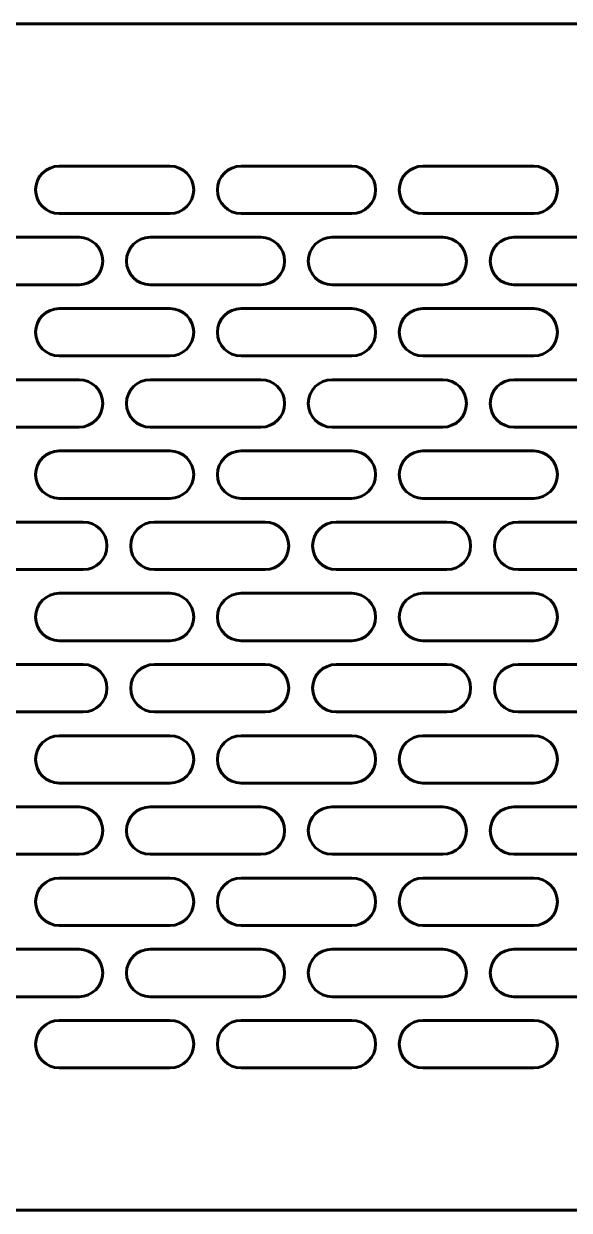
# Model space of a CAD drawing. Header units: millimetres. Extents: x -218 to 987, y 3 to 153.
# Drawn here: x 510.9 to 579.9, y 2.8 to 152.8 of the extents above; entities that cross this region are included whole.
import ezdxf

# ---------------------------------------------------------------- set-up
doc = ezdxf.new("R2010")
doc.units = ezdxf.units.MM
doc.linetypes.add('K5LT_BASIC', pattern=[0])
doc.layers.add('Системный слой', color=7, linetype='Continuous')

# ---------------------------------------------------------------- blocks, each defined once
blk = doc.blocks.new('U0')
at = {"layer": 'Системный слой', "color": 5, "linetype": 'K5LT_BASIC', "lineweight": 60, "true_color": 0x0000ff}
for p, q in [((-218.12, 152.82), (986.88, 152.82)), ((986.88, 2.82), (-218.12, 2.82))]:
    blk.add_line(p, q, dxfattribs=at)
blk = doc.blocks.new('U321')
at = {"layer": 'Системный слой', "color": 5, "linetype": 'K5LT_BASIC', "lineweight": 60, "true_color": 0x0000ff}
for p, q in [((529.38, 134.82), (515.38, 134.82)), ((515.38, 128.82), (529.38, 128.82))]:
    blk.add_line(p, q, dxfattribs=at)
for centre, start, end in [((515.38, 131.82), 90, 270), ((529.38, 131.82), 270, 90)]:
    blk.add_arc(centre, 3, start, end, dxfattribs=at)
blk = doc.blocks.new('U322')
at = {"layer": 'Системный слой', "color": 5, "linetype": 'K5LT_BASIC', "lineweight": 60, "true_color": 0x0000ff}
for p, q in [((552.38, 134.82), (538.38, 134.82)), ((538.38, 128.82), (552.38, 128.82))]:
    blk.add_line(p, q, dxfattribs=at)
for centre, start, end in [((538.38, 131.82), 90, 270), ((552.38, 131.82), 270, 90)]:
    blk.add_arc(centre, 3, start, end, dxfattribs=at)
blk = doc.blocks.new('U323')
at = {"layer": 'Системный слой', "color": 5, "linetype": 'K5LT_BASIC', "lineweight": 60, "true_color": 0x0000ff}
for p, q in [((575.38, 134.82), (561.38, 134.82)), ((561.38, 128.82), (575.38, 128.82))]:
    blk.add_line(p, q, dxfattribs=at)
for centre, start, end in [((561.38, 131.82), 90, 270), ((575.38, 131.82), 270, 90)]:
    blk.add_arc(centre, 3, start, end, dxfattribs=at)
blk = doc.blocks.new('U376')
at = {"layer": 'Системный слой', "color": 5, "linetype": 'K5LT_BASIC', "lineweight": 60, "true_color": 0x0000ff}
for p, q in [((518.41, 89.82), (504.41, 89.82)), ((504.41, 83.82), (518.41, 83.82))]:
    blk.add_line(p, q, dxfattribs=at)
for centre, start, end in [((504.41, 86.82), 90, 270), ((518.41, 86.82), 270, 90)]:
    blk.add_arc(centre, 3, start, end, dxfattribs=at)
blk = doc.blocks.new('U378')
at = {"layer": 'Системный слой', "color": 5, "linetype": 'K5LT_BASIC', "lineweight": 60, "true_color": 0x0000ff}
for p, q in [((517.88, 107.82), (503.88, 107.82)), ((503.88, 101.82), (517.88, 101.82))]:
    blk.add_line(p, q, dxfattribs=at)
for centre, start, end in [((503.88, 104.82), 90, 270), ((517.88, 104.82), 270, 90)]:
    blk.add_arc(centre, 3, start, end, dxfattribs=at)
blk = doc.blocks.new('U380')
at = {"layer": 'Системный слой', "color": 5, "linetype": 'K5LT_BASIC', "lineweight": 60, "true_color": 0x0000ff}
for p, q in [((517.88, 125.82), (503.88, 125.82)), ((503.88, 119.82), (517.88, 119.82))]:
    blk.add_line(p, q, dxfattribs=at)
for centre, start, end in [((503.88, 122.82), 90, 270), ((517.88, 122.82), 270, 90)]:
    blk.add_arc(centre, 3, start, end, dxfattribs=at)
blk = doc.blocks.new('U381')
at = {"layer": 'Системный слой', "color": 5, "linetype": 'K5LT_BASIC', "lineweight": 60, "true_color": 0x0000ff}
for p, q in [((529.38, 80.82), (515.38, 80.82)), ((515.38, 74.82), (529.38, 74.82))]:
    blk.add_line(p, q, dxfattribs=at)
for centre, start, end in [((515.38, 77.82), 90, 270), ((529.38, 77.82), 270, 90)]:
    blk.add_arc(centre, 3, start, end, dxfattribs=at)
blk = doc.blocks.new('U382')
at = {"layer": 'Системный слой', "color": 5, "linetype": 'K5LT_BASIC', "lineweight": 60, "true_color": 0x0000ff}
for p, q in [((529.38, 98.82), (515.38, 98.82)), ((515.38, 92.82), (529.38, 92.82))]:
    blk.add_line(p, q, dxfattribs=at)
for centre, start, end in [((515.38, 95.82), 90, 270), ((529.38, 95.82), 270, 90)]:
    blk.add_arc(centre, 3, start, end, dxfattribs=at)
blk = doc.blocks.new('U383')
at = {"layer": 'Системный слой', "color": 5, "linetype": 'K5LT_BASIC', "lineweight": 60, "true_color": 0x0000ff}
for p, q in [((529.38, 116.82), (515.38, 116.82)), ((515.38, 110.82), (529.38, 110.82))]:
    blk.add_line(p, q, dxfattribs=at)
for centre, start, end in [((515.38, 113.82), 90, 270), ((529.38, 113.82), 270, 90)]:
    blk.add_arc(centre, 3, start, end, dxfattribs=at)
blk = doc.blocks.new('U384')
at = {"layer": 'Системный слой', "color": 5, "linetype": 'K5LT_BASIC', "lineweight": 60, "true_color": 0x0000ff}
for p, q in [((529.38, 80.82), (515.38, 80.82)), ((515.38, 74.82), (529.38, 74.82))]:
    blk.add_line(p, q, dxfattribs=at)
for centre, start, end in [((515.38, 77.82), 90, 270), ((529.38, 77.82), 270, 90)]:
    blk.add_arc(centre, 3, start, end, dxfattribs=at)
blk = doc.blocks.new('U385')
at = {"layer": 'Системный слой', "color": 5, "linetype": 'K5LT_BASIC', "lineweight": 60, "true_color": 0x0000ff}
for p, q in [((541.41, 89.82), (527.41, 89.82)), ((527.41, 83.82), (541.41, 83.82))]:
    blk.add_line(p, q, dxfattribs=at)
for centre, start, end in [((527.41, 86.82), 90, 270), ((541.41, 86.82), 270, 90)]:
    blk.add_arc(centre, 3, start, end, dxfattribs=at)
blk = doc.blocks.new('U386')
at = {"layer": 'Системный слой', "color": 5, "linetype": 'K5LT_BASIC', "lineweight": 60, "true_color": 0x0000ff}
for p, q in [((529.38, 98.82), (515.38, 98.82)), ((515.38, 92.82), (529.38, 92.82))]:
    blk.add_line(p, q, dxfattribs=at)
for centre, start, end in [((515.38, 95.82), 90, 270), ((529.38, 95.82), 270, 90)]:
    blk.add_arc(centre, 3, start, end, dxfattribs=at)
blk = doc.blocks.new('U387')
at = {"layer": 'Системный слой', "color": 5, "linetype": 'K5LT_BASIC', "lineweight": 60, "true_color": 0x0000ff}
for p, q in [((540.88, 107.82), (526.88, 107.82)), ((526.88, 101.82), (540.88, 101.82))]:
    blk.add_line(p, q, dxfattribs=at)
for centre, start, end in [((526.88, 104.82), 90, 270), ((540.88, 104.82), 270, 90)]:
    blk.add_arc(centre, 3, start, end, dxfattribs=at)
blk = doc.blocks.new('U388')
at = {"layer": 'Системный слой', "color": 5, "linetype": 'K5LT_BASIC', "lineweight": 60, "true_color": 0x0000ff}
for p, q in [((529.38, 116.82), (515.38, 116.82)), ((515.38, 110.82), (529.38, 110.82))]:
    blk.add_line(p, q, dxfattribs=at)
for centre, start, end in [((515.38, 113.82), 90, 270), ((529.38, 113.82), 270, 90)]:
    blk.add_arc(centre, 3, start, end, dxfattribs=at)
blk = doc.blocks.new('U389')
at = {"layer": 'Системный слой', "color": 5, "linetype": 'K5LT_BASIC', "lineweight": 60, "true_color": 0x0000ff}
for p, q in [((540.88, 125.82), (526.88, 125.82)), ((526.88, 119.82), (540.88, 119.82))]:
    blk.add_line(p, q, dxfattribs=at)
for centre, start, end in [((526.88, 122.82), 90, 270), ((540.88, 122.82), 270, 90)]:
    blk.add_arc(centre, 3, start, end, dxfattribs=at)
blk = doc.blocks.new('U390')
at = {"layer": 'Системный слой', "color": 5, "linetype": 'K5LT_BASIC', "lineweight": 60, "true_color": 0x0000ff}
for p, q in [((552.38, 80.82), (538.38, 80.82)), ((538.38, 74.82), (552.38, 74.82))]:
    blk.add_line(p, q, dxfattribs=at)
for centre, start, end in [((538.38, 77.82), 90, 270), ((552.38, 77.82), 270, 90)]:
    blk.add_arc(centre, 3, start, end, dxfattribs=at)
blk = doc.blocks.new('U391')
at = {"layer": 'Системный слой', "color": 5, "linetype": 'K5LT_BASIC', "lineweight": 60, "true_color": 0x0000ff}
for p, q in [((552.38, 98.82), (538.38, 98.82)), ((538.38, 92.82), (552.38, 92.82))]:
    blk.add_line(p, q, dxfattribs=at)
for centre, start, end in [((538.38, 95.82), 90, 270), ((552.38, 95.82), 270, 90)]:
    blk.add_arc(centre, 3, start, end, dxfattribs=at)
blk = doc.blocks.new('U392')
at = {"layer": 'Системный слой', "color": 5, "linetype": 'K5LT_BASIC', "lineweight": 60, "true_color": 0x0000ff}
for p, q in [((552.38, 116.82), (538.38, 116.82)), ((538.38, 110.82), (552.38, 110.82))]:
    blk.add_line(p, q, dxfattribs=at)
for centre, start, end in [((538.38, 113.82), 90, 270), ((552.38, 113.82), 270, 90)]:
    blk.add_arc(centre, 3, start, end, dxfattribs=at)
blk = doc.blocks.new('U393')
at = {"layer": 'Системный слой', "color": 5, "linetype": 'K5LT_BASIC', "lineweight": 60, "true_color": 0x0000ff}
for p, q in [((552.38, 80.82), (538.38, 80.82)), ((538.38, 74.82), (552.38, 74.82))]:
    blk.add_line(p, q, dxfattribs=at)
for centre, start, end in [((538.38, 77.82), 90, 270), ((552.38, 77.82), 270, 90)]:
    blk.add_arc(centre, 3, start, end, dxfattribs=at)
blk = doc.blocks.new('U394')
at = {"layer": 'Системный слой', "color": 5, "linetype": 'K5LT_BASIC', "lineweight": 60, "true_color": 0x0000ff}
for p, q in [((564.41, 89.82), (550.41, 89.82)), ((550.41, 83.82), (564.41, 83.82))]:
    blk.add_line(p, q, dxfattribs=at)
for centre, start, end in [((550.41, 86.82), 90, 270), ((564.41, 86.82), 270, 90)]:
    blk.add_arc(centre, 3, start, end, dxfattribs=at)
blk = doc.blocks.new('U395')
at = {"layer": 'Системный слой', "color": 5, "linetype": 'K5LT_BASIC', "lineweight": 60, "true_color": 0x0000ff}
for p, q in [((552.38, 98.82), (538.38, 98.82)), ((538.38, 92.82), (552.38, 92.82))]:
    blk.add_line(p, q, dxfattribs=at)
for centre, start, end in [((538.38, 95.82), 90, 270), ((552.38, 95.82), 270, 90)]:
    blk.add_arc(centre, 3, start, end, dxfattribs=at)
blk = doc.blocks.new('U396')
at = {"layer": 'Системный слой', "color": 5, "linetype": 'K5LT_BASIC', "lineweight": 60, "true_color": 0x0000ff}
for p, q in [((563.88, 107.82), (549.88, 107.82)), ((549.88, 101.82), (563.88, 101.82))]:
    blk.add_line(p, q, dxfattribs=at)
for centre, start, end in [((549.88, 104.82), 90, 270), ((563.88, 104.82), 270, 90)]:
    blk.add_arc(centre, 3, start, end, dxfattribs=at)
blk = doc.blocks.new('U397')
at = {"layer": 'Системный слой', "color": 5, "linetype": 'K5LT_BASIC', "lineweight": 60, "true_color": 0x0000ff}
for p, q in [((552.38, 116.82), (538.38, 116.82)), ((538.38, 110.82), (552.38, 110.82))]:
    blk.add_line(p, q, dxfattribs=at)
for centre, start, end in [((538.38, 113.82), 90, 270), ((552.38, 113.82), 270, 90)]:
    blk.add_arc(centre, 3, start, end, dxfattribs=at)
blk = doc.blocks.new('U398')
at = {"layer": 'Системный слой', "color": 5, "linetype": 'K5LT_BASIC', "lineweight": 60, "true_color": 0x0000ff}
for p, q in [((563.88, 125.82), (549.88, 125.82)), ((549.88, 119.82), (563.88, 119.82))]:
    blk.add_line(p, q, dxfattribs=at)
for centre, start, end in [((549.88, 122.82), 90, 270), ((563.88, 122.82), 270, 90)]:
    blk.add_arc(centre, 3, start, end, dxfattribs=at)
blk = doc.blocks.new('U399')
at = {"layer": 'Системный слой', "color": 5, "linetype": 'K5LT_BASIC', "lineweight": 60, "true_color": 0x0000ff}
for p, q in [((575.38, 80.82), (561.38, 80.82)), ((561.38, 74.82), (575.38, 74.82))]:
    blk.add_line(p, q, dxfattribs=at)
for centre, start, end in [((561.38, 77.82), 90, 270), ((575.38, 77.82), 270, 90)]:
    blk.add_arc(centre, 3, start, end, dxfattribs=at)
blk = doc.blocks.new('U400')
at = {"layer": 'Системный слой', "color": 5, "linetype": 'K5LT_BASIC', "lineweight": 60, "true_color": 0x0000ff}
for p, q in [((575.38, 98.82), (561.38, 98.82)), ((561.38, 92.82), (575.38, 92.82))]:
    blk.add_line(p, q, dxfattribs=at)
for centre, start, end in [((561.38, 95.82), 90, 270), ((575.38, 95.82), 270, 90)]:
    blk.add_arc(centre, 3, start, end, dxfattribs=at)
blk = doc.blocks.new('U401')
at = {"layer": 'Системный слой', "color": 5, "linetype": 'K5LT_BASIC', "lineweight": 60, "true_color": 0x0000ff}
for p, q in [((575.38, 116.82), (561.38, 116.82)), ((561.38, 110.82), (575.38, 110.82))]:
    blk.add_line(p, q, dxfattribs=at)
for centre, start, end in [((561.38, 113.82), 90, 270), ((575.38, 113.82), 270, 90)]:
    blk.add_arc(centre, 3, start, end, dxfattribs=at)
blk = doc.blocks.new('U402')
at = {"layer": 'Системный слой', "color": 5, "linetype": 'K5LT_BASIC', "lineweight": 60, "true_color": 0x0000ff}
for p, q in [((575.38, 80.82), (561.38, 80.82)), ((561.38, 74.82), (575.38, 74.82))]:
    blk.add_line(p, q, dxfattribs=at)
for centre, start, end in [((561.38, 77.82), 90, 270), ((575.38, 77.82), 270, 90)]:
    blk.add_arc(centre, 3, start, end, dxfattribs=at)
blk = doc.blocks.new('U403')
at = {"layer": 'Системный слой', "color": 5, "linetype": 'K5LT_BASIC', "lineweight": 60, "true_color": 0x0000ff}
for p, q in [((587.41, 89.82), (573.41, 89.82)), ((573.41, 83.82), (587.41, 83.82))]:
    blk.add_line(p, q, dxfattribs=at)
for centre, start, end in [((573.41, 86.82), 90, 270), ((587.41, 86.82), 270, 90)]:
    blk.add_arc(centre, 3, start, end, dxfattribs=at)
blk = doc.blocks.new('U404')
at = {"layer": 'Системный слой', "color": 5, "linetype": 'K5LT_BASIC', "lineweight": 60, "true_color": 0x0000ff}
for p, q in [((575.38, 98.82), (561.38, 98.82)), ((561.38, 92.82), (575.38, 92.82))]:
    blk.add_line(p, q, dxfattribs=at)
for centre, start, end in [((561.38, 95.82), 90, 270), ((575.38, 95.82), 270, 90)]:
    blk.add_arc(centre, 3, start, end, dxfattribs=at)
blk = doc.blocks.new('U405')
at = {"layer": 'Системный слой', "color": 5, "linetype": 'K5LT_BASIC', "lineweight": 60, "true_color": 0x0000ff}
for p, q in [((586.88, 107.82), (572.88, 107.82)), ((572.88, 101.82), (586.88, 101.82))]:
    blk.add_line(p, q, dxfattribs=at)
for centre, start, end in [((572.88, 104.82), 90, 270), ((586.88, 104.82), 270, 90)]:
    blk.add_arc(centre, 3, start, end, dxfattribs=at)
blk = doc.blocks.new('U406')
at = {"layer": 'Системный слой', "color": 5, "linetype": 'K5LT_BASIC', "lineweight": 60, "true_color": 0x0000ff}
for p, q in [((575.38, 116.82), (561.38, 116.82)), ((561.38, 110.82), (575.38, 110.82))]:
    blk.add_line(p, q, dxfattribs=at)
for centre, start, end in [((561.38, 113.82), 90, 270), ((575.38, 113.82), 270, 90)]:
    blk.add_arc(centre, 3, start, end, dxfattribs=at)
blk = doc.blocks.new('U407')
at = {"layer": 'Системный слой', "color": 5, "linetype": 'K5LT_BASIC', "lineweight": 60, "true_color": 0x0000ff}
for p, q in [((586.88, 125.82), (572.88, 125.82)), ((572.88, 119.82), (586.88, 119.82))]:
    blk.add_line(p, q, dxfattribs=at)
for centre, start, end in [((572.88, 122.82), 90, 270), ((586.88, 122.82), 270, 90)]:
    blk.add_arc(centre, 3, start, end, dxfattribs=at)
blk = doc.blocks.new('U839')
at = {"layer": 'Системный слой', "color": 5, "linetype": 'K5LT_BASIC', "lineweight": 60, "true_color": 0x0000ff}
for p, q in [((515.38, 26.82), (529.38, 26.82)), ((529.38, 20.82), (515.38, 20.82))]:
    blk.add_line(p, q, dxfattribs=at)
for centre, start, end in [((515.38, 23.82), 90, 270), ((529.38, 23.82), 270, 90)]:
    blk.add_arc(centre, 3, start, end, dxfattribs=at)
blk = doc.blocks.new('U840')
at = {"layer": 'Системный слой', "color": 5, "linetype": 'K5LT_BASIC', "lineweight": 60, "true_color": 0x0000ff}
for p, q in [((538.38, 26.82), (552.38, 26.82)), ((552.38, 20.82), (538.38, 20.82))]:
    blk.add_line(p, q, dxfattribs=at)
for centre, start, end in [((538.38, 23.82), 90, 270), ((552.38, 23.82), 270, 90)]:
    blk.add_arc(centre, 3, start, end, dxfattribs=at)
blk = doc.blocks.new('U841')
at = {"layer": 'Системный слой', "color": 5, "linetype": 'K5LT_BASIC', "lineweight": 60, "true_color": 0x0000ff}
for p, q in [((561.38, 26.82), (575.38, 26.82)), ((575.38, 20.82), (561.38, 20.82))]:
    blk.add_line(p, q, dxfattribs=at)
for centre, start, end in [((561.38, 23.82), 90, 270), ((575.38, 23.82), 270, 90)]:
    blk.add_arc(centre, 3, start, end, dxfattribs=at)
blk = doc.blocks.new('U894')
at = {"layer": 'Системный слой', "color": 5, "linetype": 'K5LT_BASIC', "lineweight": 60, "true_color": 0x0000ff}
for p, q in [((504.41, 71.82), (518.41, 71.82)), ((518.41, 65.82), (504.41, 65.82))]:
    blk.add_line(p, q, dxfattribs=at)
for centre, start, end in [((504.41, 68.82), 90, 270), ((518.41, 68.82), 270, 90)]:
    blk.add_arc(centre, 3, start, end, dxfattribs=at)
blk = doc.blocks.new('U896')
at = {"layer": 'Системный слой', "color": 5, "linetype": 'K5LT_BASIC', "lineweight": 60, "true_color": 0x0000ff}
for p, q in [((503.88, 53.82), (517.88, 53.82)), ((517.88, 47.82), (503.88, 47.82))]:
    blk.add_line(p, q, dxfattribs=at)
for centre, start, end in [((503.88, 50.82), 90, 270), ((517.88, 50.82), 270, 90)]:
    blk.add_arc(centre, 3, start, end, dxfattribs=at)
blk = doc.blocks.new('U898')
at = {"layer": 'Системный слой', "color": 5, "linetype": 'K5LT_BASIC', "lineweight": 60, "true_color": 0x0000ff}
for p, q in [((503.88, 35.82), (517.88, 35.82)), ((517.88, 29.82), (503.88, 29.82))]:
    blk.add_line(p, q, dxfattribs=at)
for centre, start, end in [((503.88, 32.82), 90, 270), ((517.88, 32.82), 270, 90)]:
    blk.add_arc(centre, 3, start, end, dxfattribs=at)
blk = doc.blocks.new('U899')
at = {"layer": 'Системный слой', "color": 5, "linetype": 'K5LT_BASIC', "lineweight": 60, "true_color": 0x0000ff}
for p, q in [((515.38, 80.82), (529.38, 80.82)), ((529.38, 74.82), (515.38, 74.82))]:
    blk.add_line(p, q, dxfattribs=at)
for centre, start, end in [((515.38, 77.82), 90, 270), ((529.38, 77.82), 270, 90)]:
    blk.add_arc(centre, 3, start, end, dxfattribs=at)
blk = doc.blocks.new('U900')
at = {"layer": 'Системный слой', "color": 5, "linetype": 'K5LT_BASIC', "lineweight": 60, "true_color": 0x0000ff}
for p, q in [((515.38, 62.82), (529.38, 62.82)), ((529.38, 56.82), (515.38, 56.82))]:
    blk.add_line(p, q, dxfattribs=at)
for centre, start, end in [((515.38, 59.82), 90, 270), ((529.38, 59.82), 270, 90)]:
    blk.add_arc(centre, 3, start, end, dxfattribs=at)
blk = doc.blocks.new('U901')
at = {"layer": 'Системный слой', "color": 5, "linetype": 'K5LT_BASIC', "lineweight": 60, "true_color": 0x0000ff}
for p, q in [((515.38, 44.82), (529.38, 44.82)), ((529.38, 38.82), (515.38, 38.82))]:
    blk.add_line(p, q, dxfattribs=at)
for centre, start, end in [((515.38, 41.82), 90, 270), ((529.38, 41.82), 270, 90)]:
    blk.add_arc(centre, 3, start, end, dxfattribs=at)
blk = doc.blocks.new('U902')
at = {"layer": 'Системный слой', "color": 5, "linetype": 'K5LT_BASIC', "lineweight": 60, "true_color": 0x0000ff}
for p, q in [((515.38, 80.82), (529.38, 80.82)), ((529.38, 74.82), (515.38, 74.82))]:
    blk.add_line(p, q, dxfattribs=at)
for centre, start, end in [((515.38, 77.82), 90, 270), ((529.38, 77.82), 270, 90)]:
    blk.add_arc(centre, 3, start, end, dxfattribs=at)
blk = doc.blocks.new('U903')
at = {"layer": 'Системный слой', "color": 5, "linetype": 'K5LT_BASIC', "lineweight": 60, "true_color": 0x0000ff}
for p, q in [((527.41, 71.82), (541.41, 71.82)), ((541.41, 65.82), (527.41, 65.82))]:
    blk.add_line(p, q, dxfattribs=at)
for centre, start, end in [((527.41, 68.82), 90, 270), ((541.41, 68.82), 270, 90)]:
    blk.add_arc(centre, 3, start, end, dxfattribs=at)
blk = doc.blocks.new('U904')
at = {"layer": 'Системный слой', "color": 5, "linetype": 'K5LT_BASIC', "lineweight": 60, "true_color": 0x0000ff}
for p, q in [((515.38, 62.82), (529.38, 62.82)), ((529.38, 56.82), (515.38, 56.82))]:
    blk.add_line(p, q, dxfattribs=at)
for centre, start, end in [((515.38, 59.82), 90, 270), ((529.38, 59.82), 270, 90)]:
    blk.add_arc(centre, 3, start, end, dxfattribs=at)
blk = doc.blocks.new('U905')
at = {"layer": 'Системный слой', "color": 5, "linetype": 'K5LT_BASIC', "lineweight": 60, "true_color": 0x0000ff}
for p, q in [((526.88, 53.82), (540.88, 53.82)), ((540.88, 47.82), (526.88, 47.82))]:
    blk.add_line(p, q, dxfattribs=at)
for centre, start, end in [((526.88, 50.82), 90, 270), ((540.88, 50.82), 270, 90)]:
    blk.add_arc(centre, 3, start, end, dxfattribs=at)
blk = doc.blocks.new('U906')
at = {"layer": 'Системный слой', "color": 5, "linetype": 'K5LT_BASIC', "lineweight": 60, "true_color": 0x0000ff}
for p, q in [((515.38, 44.82), (529.38, 44.82)), ((529.38, 38.82), (515.38, 38.82))]:
    blk.add_line(p, q, dxfattribs=at)
for centre, start, end in [((515.38, 41.82), 90, 270), ((529.38, 41.82), 270, 90)]:
    blk.add_arc(centre, 3, start, end, dxfattribs=at)
blk = doc.blocks.new('U907')
at = {"layer": 'Системный слой', "color": 5, "linetype": 'K5LT_BASIC', "lineweight": 60, "true_color": 0x0000ff}
for p, q in [((526.88, 35.82), (540.88, 35.82)), ((540.88, 29.82), (526.88, 29.82))]:
    blk.add_line(p, q, dxfattribs=at)
for centre, start, end in [((526.88, 32.82), 90, 270), ((540.88, 32.82), 270, 90)]:
    blk.add_arc(centre, 3, start, end, dxfattribs=at)
blk = doc.blocks.new('U908')
at = {"layer": 'Системный слой', "color": 5, "linetype": 'K5LT_BASIC', "lineweight": 60, "true_color": 0x0000ff}
for p, q in [((538.38, 80.82), (552.38, 80.82)), ((552.38, 74.82), (538.38, 74.82))]:
    blk.add_line(p, q, dxfattribs=at)
for centre, start, end in [((538.38, 77.82), 90, 270), ((552.38, 77.82), 270, 90)]:
    blk.add_arc(centre, 3, start, end, dxfattribs=at)
blk = doc.blocks.new('U909')
at = {"layer": 'Системный слой', "color": 5, "linetype": 'K5LT_BASIC', "lineweight": 60, "true_color": 0x0000ff}
for p, q in [((538.38, 62.82), (552.38, 62.82)), ((552.38, 56.82), (538.38, 56.82))]:
    blk.add_line(p, q, dxfattribs=at)
for centre, start, end in [((538.38, 59.82), 90, 270), ((552.38, 59.82), 270, 90)]:
    blk.add_arc(centre, 3, start, end, dxfattribs=at)
blk = doc.blocks.new('U910')
at = {"layer": 'Системный слой', "color": 5, "linetype": 'K5LT_BASIC', "lineweight": 60, "true_color": 0x0000ff}
for p, q in [((538.38, 44.82), (552.38, 44.82)), ((552.38, 38.82), (538.38, 38.82))]:
    blk.add_line(p, q, dxfattribs=at)
for centre, start, end in [((538.38, 41.82), 90, 270), ((552.38, 41.82), 270, 90)]:
    blk.add_arc(centre, 3, start, end, dxfattribs=at)
blk = doc.blocks.new('U911')
at = {"layer": 'Системный слой', "color": 5, "linetype": 'K5LT_BASIC', "lineweight": 60, "true_color": 0x0000ff}
for p, q in [((538.38, 80.82), (552.38, 80.82)), ((552.38, 74.82), (538.38, 74.82))]:
    blk.add_line(p, q, dxfattribs=at)
for centre, start, end in [((538.38, 77.82), 90, 270), ((552.38, 77.82), 270, 90)]:
    blk.add_arc(centre, 3, start, end, dxfattribs=at)
blk = doc.blocks.new('U912')
at = {"layer": 'Системный слой', "color": 5, "linetype": 'K5LT_BASIC', "lineweight": 60, "true_color": 0x0000ff}
for p, q in [((550.41, 71.82), (564.41, 71.82)), ((564.41, 65.82), (550.41, 65.82))]:
    blk.add_line(p, q, dxfattribs=at)
for centre, start, end in [((550.41, 68.82), 90, 270), ((564.41, 68.82), 270, 90)]:
    blk.add_arc(centre, 3, start, end, dxfattribs=at)
blk = doc.blocks.new('U913')
at = {"layer": 'Системный слой', "color": 5, "linetype": 'K5LT_BASIC', "lineweight": 60, "true_color": 0x0000ff}
for p, q in [((538.38, 62.82), (552.38, 62.82)), ((552.38, 56.82), (538.38, 56.82))]:
    blk.add_line(p, q, dxfattribs=at)
for centre, start, end in [((538.38, 59.82), 90, 270), ((552.38, 59.82), 270, 90)]:
    blk.add_arc(centre, 3, start, end, dxfattribs=at)
blk = doc.blocks.new('U914')
at = {"layer": 'Системный слой', "color": 5, "linetype": 'K5LT_BASIC', "lineweight": 60, "true_color": 0x0000ff}
for p, q in [((549.88, 53.82), (563.88, 53.82)), ((563.88, 47.82), (549.88, 47.82))]:
    blk.add_line(p, q, dxfattribs=at)
for centre, start, end in [((549.88, 50.82), 90, 270), ((563.88, 50.82), 270, 90)]:
    blk.add_arc(centre, 3, start, end, dxfattribs=at)
blk = doc.blocks.new('U915')
at = {"layer": 'Системный слой', "color": 5, "linetype": 'K5LT_BASIC', "lineweight": 60, "true_color": 0x0000ff}
for p, q in [((538.38, 44.82), (552.38, 44.82)), ((552.38, 38.82), (538.38, 38.82))]:
    blk.add_line(p, q, dxfattribs=at)
for centre, start, end in [((538.38, 41.82), 90, 270), ((552.38, 41.82), 270, 90)]:
    blk.add_arc(centre, 3, start, end, dxfattribs=at)
blk = doc.blocks.new('U916')
at = {"layer": 'Системный слой', "color": 5, "linetype": 'K5LT_BASIC', "lineweight": 60, "true_color": 0x0000ff}
for p, q in [((549.88, 35.82), (563.88, 35.82)), ((563.88, 29.82), (549.88, 29.82))]:
    blk.add_line(p, q, dxfattribs=at)
for centre, start, end in [((549.88, 32.82), 90, 270), ((563.88, 32.82), 270, 90)]:
    blk.add_arc(centre, 3, start, end, dxfattribs=at)
blk = doc.blocks.new('U917')
at = {"layer": 'Системный слой', "color": 5, "linetype": 'K5LT_BASIC', "lineweight": 60, "true_color": 0x0000ff}
for p, q in [((561.38, 80.82), (575.38, 80.82)), ((575.38, 74.82), (561.38, 74.82))]:
    blk.add_line(p, q, dxfattribs=at)
for centre, start, end in [((561.38, 77.82), 90, 270), ((575.38, 77.82), 270, 90)]:
    blk.add_arc(centre, 3, start, end, dxfattribs=at)
blk = doc.blocks.new('U918')
at = {"layer": 'Системный слой', "color": 5, "linetype": 'K5LT_BASIC', "lineweight": 60, "true_color": 0x0000ff}
for p, q in [((561.38, 62.82), (575.38, 62.82)), ((575.38, 56.82), (561.38, 56.82))]:
    blk.add_line(p, q, dxfattribs=at)
for centre, start, end in [((561.38, 59.82), 90, 270), ((575.38, 59.82), 270, 90)]:
    blk.add_arc(centre, 3, start, end, dxfattribs=at)
blk = doc.blocks.new('U919')
at = {"layer": 'Системный слой', "color": 5, "linetype": 'K5LT_BASIC', "lineweight": 60, "true_color": 0x0000ff}
for p, q in [((561.38, 44.82), (575.38, 44.82)), ((575.38, 38.82), (561.38, 38.82))]:
    blk.add_line(p, q, dxfattribs=at)
for centre, start, end in [((561.38, 41.82), 90, 270), ((575.38, 41.82), 270, 90)]:
    blk.add_arc(centre, 3, start, end, dxfattribs=at)
blk = doc.blocks.new('U920')
at = {"layer": 'Системный слой', "color": 5, "linetype": 'K5LT_BASIC', "lineweight": 60, "true_color": 0x0000ff}
for p, q in [((561.38, 80.82), (575.38, 80.82)), ((575.38, 74.82), (561.38, 74.82))]:
    blk.add_line(p, q, dxfattribs=at)
for centre, start, end in [((561.38, 77.82), 90, 270), ((575.38, 77.82), 270, 90)]:
    blk.add_arc(centre, 3, start, end, dxfattribs=at)
blk = doc.blocks.new('U921')
at = {"layer": 'Системный слой', "color": 5, "linetype": 'K5LT_BASIC', "lineweight": 60, "true_color": 0x0000ff}
for p, q in [((573.41, 71.82), (587.41, 71.82)), ((587.41, 65.82), (573.41, 65.82))]:
    blk.add_line(p, q, dxfattribs=at)
for centre, start, end in [((573.41, 68.82), 90, 270), ((587.41, 68.82), 270, 90)]:
    blk.add_arc(centre, 3, start, end, dxfattribs=at)
blk = doc.blocks.new('U922')
at = {"layer": 'Системный слой', "color": 5, "linetype": 'K5LT_BASIC', "lineweight": 60, "true_color": 0x0000ff}
for p, q in [((561.38, 62.82), (575.38, 62.82)), ((575.38, 56.82), (561.38, 56.82))]:
    blk.add_line(p, q, dxfattribs=at)
for centre, start, end in [((561.38, 59.82), 90, 270), ((575.38, 59.82), 270, 90)]:
    blk.add_arc(centre, 3, start, end, dxfattribs=at)
blk = doc.blocks.new('U923')
at = {"layer": 'Системный слой', "color": 5, "linetype": 'K5LT_BASIC', "lineweight": 60, "true_color": 0x0000ff}
for p, q in [((572.88, 53.82), (586.88, 53.82)), ((586.88, 47.82), (572.88, 47.82))]:
    blk.add_line(p, q, dxfattribs=at)
for centre, start, end in [((572.88, 50.82), 90, 270), ((586.88, 50.82), 270, 90)]:
    blk.add_arc(centre, 3, start, end, dxfattribs=at)
blk = doc.blocks.new('U924')
at = {"layer": 'Системный слой', "color": 5, "linetype": 'K5LT_BASIC', "lineweight": 60, "true_color": 0x0000ff}
for p, q in [((561.38, 44.82), (575.38, 44.82)), ((575.38, 38.82), (561.38, 38.82))]:
    blk.add_line(p, q, dxfattribs=at)
for centre, start, end in [((561.38, 41.82), 90, 270), ((575.38, 41.82), 270, 90)]:
    blk.add_arc(centre, 3, start, end, dxfattribs=at)
blk = doc.blocks.new('U925')
at = {"layer": 'Системный слой', "color": 5, "linetype": 'K5LT_BASIC', "lineweight": 60, "true_color": 0x0000ff}
for p, q in [((572.88, 35.82), (586.88, 35.82)), ((586.88, 29.82), (572.88, 29.82))]:
    blk.add_line(p, q, dxfattribs=at)
for centre, start, end in [((572.88, 32.82), 90, 270), ((586.88, 32.82), 270, 90)]:
    blk.add_arc(centre, 3, start, end, dxfattribs=at)

msp = doc.modelspace()

# ---------------------------------------------------------------- block references
at = {"layer": 'Системный слой'}
for name in ['U0', 'U321', 'U322', 'U323', 'U380', 'U389', 'U398', 'U407', 'U383', 'U388', 'U392', 'U397', 'U401', 'U406', 'U378', 'U387', 'U396', 'U405', 'U382', 'U386', 'U391', 'U395', 'U400', 'U404', 'U376', 'U385', 'U394', 'U403', 'U381', 'U384', 'U899', 'U902', 'U390', 'U393', 'U908', 'U911', 'U399', 'U402', 'U917', 'U920', 'U894', 'U903', 'U912', 'U921', 'U900', 'U904', 'U909', 'U913', 'U918', 'U922', 'U896', 'U905', 'U914', 'U923', 'U901', 'U906', 'U910', 'U915', 'U919', 'U924', 'U898', 'U907', 'U916', 'U925', 'U839', 'U840', 'U841']:
    msp.add_blockref(name, (0, 0), dxfattribs=at)

doc.saveas('drawing.dxf')
